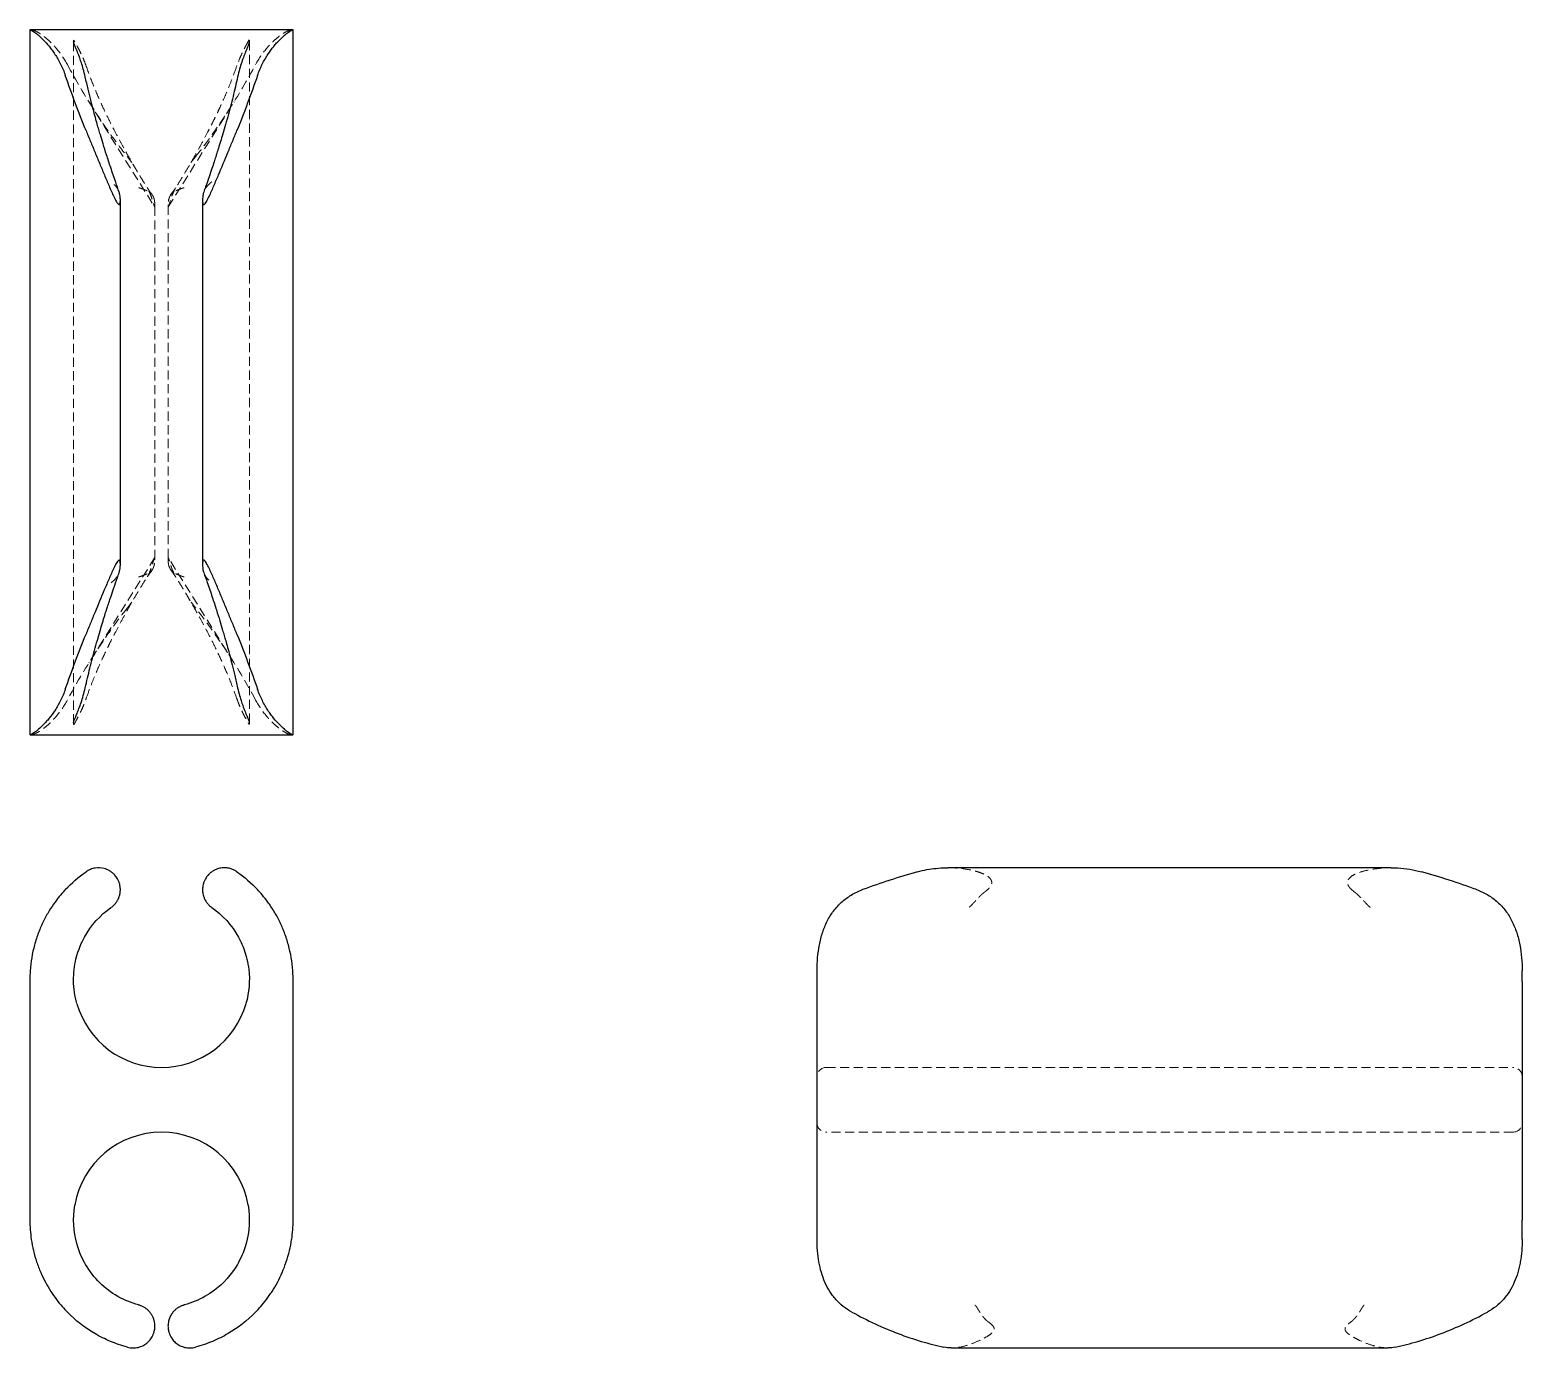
# Model space of a CAD drawing. Header units: millimetres. Extents: x 65 to 272, y 24 to 207.
import ezdxf

# ---------------------------------------------------------------- set-up
doc = ezdxf.new("R2010")
doc.units = ezdxf.units.MM
doc.linetypes.add('HIDDEN', pattern=[1.905, 1.27, -0.635])

msp = doc.modelspace()

# ---------------------------------------------------------------- linework, layer by layer
at = {"color": 7, "linetype": 'Continuous', "lineweight": 25}
for p, q in [((64.77, 206.94), (64.77, 109.06)), ((64.81, 206.94), (64.77, 206.94)), ((70.08, 206.94), (64.81, 206.94)), ((96.02, 206.94), (70.08, 206.94)), ((95.21, 205.54), (95.13, 205.42)), ((95.23, 205.25), (95.23, 205.21)), ((101.28, 206.94), (96.02, 206.94)), ((101.32, 206.94), (101.28, 206.94)), ((101.32, 109.06), (101.32, 206.94)), ((77.34, 132.72), (77.34, 183.29)), ((88.75, 183.29), (88.75, 132.7)), ((70.86, 110.76), (70.86, 110.8)), ((64.81, 109.06), (64.77, 109.06)), ((64.81, 109.06), (70.08, 109.06)), ((70.08, 109.06), (96.02, 109.06)), ((96.02, 109.06), (101.28, 109.06)), ((101.32, 109.06), (101.28, 109.06)), ((253.77, 90.59), (192.23, 90.59)), ((64.77, 75.08), (64.77, 41.68)), ((101.32, 41.68), (101.31, 74.76)), ((174.06, 74.76), (174.06, 76.28)), ((174.06, 41.68), (174.06, 74.76)), ((271.94, 74.76), (271.94, 76.28)), ((271.94, 74.76), (271.94, 41.68)), ((174.06, 39), (174.06, 41.68)), ((271.94, 39), (271.94, 41.68)), ((192.68, 23.93), (253.32, 23.93)), ((192.68, 23.93), (192.68, 23.93)), ((253.32, 23.93), (253.32, 23.93))]:
    msp.add_line(p, q, dxfattribs=at)
at = {"color": 7, "linetype": 'HIDDEN', "lineweight": 18}
for p, q in [((70.84, 205.49), (70.84, 205.25)), ((70.84, 205.25), (70.84, 110.76)), ((70.86, 205.49), (70.85, 205.45)), ((70.86, 205.48), (70.85, 205.48)), ((70.85, 205.2), (70.85, 205.25)), ((95.24, 205.48), (95.22, 205.53)), ((95.24, 205.45), (95.23, 205.49)), ((95.25, 205.25), (95.25, 205.49)), ((95.25, 110.74), (95.25, 205.25)), ((101.31, 206.94), (101.31, 109.06)), ((73.01, 196.89), (82.1, 182.35)), ((83.99, 182.35), (93.12, 196.95)), ((78.94, 188.54), (78.32, 189.33)), ((87.77, 189.33), (87.14, 188.52)), ((82.14, 133.48), (82.14, 182.52)), ((83.96, 182.52), (83.96, 133.48)), ((82.1, 133.65), (72.97, 119.04)), ((93.08, 119.11), (83.99, 133.65)), ((78.32, 126.67), (78.95, 127.48)), ((87.15, 127.47), (87.77, 126.67)), ((70.84, 110.76), (70.84, 110.51)), ((70.85, 110.55), (70.86, 110.51)), ((70.85, 110.52), (70.87, 110.47)), ((95.23, 110.51), (95.24, 110.55)), ((95.23, 110.52), (95.24, 110.52)), ((95.24, 110.76), (95.24, 110.74)), ((95.25, 110.51), (95.25, 110.74)), ((175.34, 62.87), (270.66, 62.87)), ((270.66, 53.88), (175.34, 53.88))]:
    msp.add_line(p, q, dxfattribs=at)
at = {"color": 7, "linetype": 'Continuous', "lineweight": 25}
for centre, radius, start, end in [((83.05, 75.08), 18.27, 176.2378, 180), ((83.05, 75.08), 18.27, 359.0053, 3.7773), ((83.05, 75.08), 12.2, 195.9394, 344.0757), ((83.05, 41.68), 12.2, 9.8531, 170.1517), ((83.05, 41.68), 18.27, 180, 188.4298), ((83.05, 41.68), 18.27, 351.575, 359.9965)]:
    msp.add_arc(centre, radius, start, end, dxfattribs=at)
at = {"color": 7, "linetype": 'HIDDEN', "lineweight": 18}
for centre, start, end in [((175.34, 61.59), 90, 180), ((270.66, 61.59), 360, 90), ((175.34, 55.17), 180, 270), ((270.66, 55.17), 270, 0)]:
    msp.add_arc(centre, 1.28, start, end, dxfattribs=at)
at = {"color": 7, "linetype": 'Continuous', "lineweight": 25}
for points, knots in [([(64.81, 206.94), (64.9, 206.94), (65.1, 206.84), (65.5, 206.56), (65.58, 206.5), (65.77, 206.35), (65.87, 206.27), (66.19, 206), (66.42, 205.78), (66.91, 205.28), (67.17, 204.99), (67.58, 204.49), (67.72, 204.31), (67.99, 203.94), (68.13, 203.74), (68.53, 203.13), (68.79, 202.68), (69.28, 201.71), (69.51, 201.18), (69.7, 200.62)], [0, 0, 0, 0, 0.25, 0.25, 0.3125, 0.3125, 0.375, 0.375, 0.5, 0.5, 0.625, 0.625, 0.6875, 0.6875, 0.75, 0.75, 0.875, 0.875, 1, 1, 1, 1]), ([(72.47, 200.4), (72.38, 200.77), (72.22, 201.46), (71.94, 202.33), (71.71, 203), (71.52, 203.5), (71.38, 203.85), (71.28, 204.1), (71.2, 204.3), (71.11, 204.52), (71.02, 204.77), (70.92, 205.01), (70.85, 205.21), (70.84, 205.26), (70.84, 205.29)], [0, 0, 0, 0, 0.139496, 0.258635, 0.358006, 0.438086, 0.499339, 0.542191, 0.577135, 0.628736, 0.69753, 0.78283, 0.883895, 1, 1, 1, 1]), ([(95.24, 205.3), (95.24, 205.27), (95.24, 205.2), (95.15, 204.94), (95, 204.55), (94.77, 204.01), (94.5, 203.32), (94.19, 202.48), (93.88, 201.51), (93.71, 200.77), (93.62, 200.4)], [0, 0, 0, 0, 0.110244, 0.224034, 0.342104, 0.464638, 0.591688, 0.723396, 0.859635, 1, 1, 1, 1]), ([(96.39, 200.62), (96.58, 201.17), (96.8, 201.69), (97.16, 202.42), (97.29, 202.65), (97.55, 203.1), (97.68, 203.32), (98.09, 203.94), (98.36, 204.31), (98.77, 204.81), (98.9, 204.97), (99.17, 205.26), (99.3, 205.4), (99.67, 205.78), (99.9, 206), (100.32, 206.36), (100.51, 206.5), (100.99, 206.84), (101.2, 206.94), (101.28, 206.94)], [0, 0, 0, 0, 0.125, 0.125, 0.1875, 0.1875, 0.25, 0.25, 0.375, 0.375, 0.4375, 0.4375, 0.5, 0.5, 0.625, 0.625, 0.75, 0.75, 1, 1, 1, 1]), ([(77.18, 184.41), (77.01, 184.86), (76.61, 186), (76.03, 187.73), (75.44, 189.51), (74.97, 191.03), (74.61, 192.2), (74.34, 193.12), (74.11, 193.93), (73.85, 194.85), (73.54, 195.97), (73.21, 197.28), (72.84, 198.78), (72.6, 199.84), (72.47, 200.4)], [0, 0, 0, 0, 0.0853066, 0.2121981, 0.3230494, 0.4178838, 0.4967261, 0.5432639, 0.5895475, 0.6476984, 0.7178354, 0.7999419, 0.8940013, 1, 1, 1, 1]), ([(93.62, 200.4), (93.52, 199.95), (93.31, 199.04), (92.98, 197.67), (92.63, 196.28), (92.25, 194.87), (91.86, 193.51), (91.5, 192.27), (91.21, 191.33), (91, 190.65), (90.86, 190.19), (90.72, 189.77), (90.56, 189.25), (90.33, 188.55), (90.03, 187.62), (89.63, 186.45), (89.25, 185.36), (89, 184.65), (88.91, 184.41)], [0, 0, 0, 0, 0.085195, 0.171455, 0.258787, 0.347195, 0.435886, 0.514422, 0.579564, 0.613016, 0.641375, 0.664641, 0.693349, 0.737267, 0.795216, 0.867859, 0.955206, 1, 1, 1, 1]), ([(72.57, 192.97), (72.77, 192.46), (72.98, 191.95), (73.4, 190.93), (73.62, 190.42), (74.04, 189.39), (74.26, 188.87), (74.69, 187.84), (74.91, 187.31), (75.34, 186.28), (75.55, 185.77), (75.88, 185.01), (75.99, 184.76), (76.21, 184.27), (76.32, 184.02), (76.54, 183.56), (76.66, 183.33), (76.83, 183.03), (76.89, 182.94), (77.01, 182.79), (77.07, 182.73), (77.14, 182.69), (77.17, 182.68), (77.21, 182.69), (77.23, 182.71), (77.28, 182.77), (77.3, 182.84), (77.33, 183.01), (77.34, 183.1), (77.34, 183.31), (77.34, 183.42), (77.33, 183.53)], [0, 0, 0, 0, 0.125, 0.125, 0.25, 0.25, 0.375, 0.375, 0.5, 0.5, 0.625, 0.625, 0.6875, 0.6875, 0.75, 0.75, 0.8125, 0.8125, 0.84375, 0.84375, 0.875, 0.875, 0.890625, 0.890625, 0.90625, 0.90625, 0.9375, 0.9375, 0.96875, 0.96875, 1, 1, 1, 1]), ([(88.76, 183.54), (88.75, 183.43), (88.75, 183.32), (88.75, 183.11), (88.76, 183.01), (88.79, 182.84), (88.81, 182.77), (88.88, 182.69), (88.92, 182.68), (89.03, 182.74), (89.09, 182.8), (89.21, 182.96), (89.27, 183.05), (89.44, 183.35), (89.56, 183.58), (89.78, 184.05), (89.89, 184.3), (90.11, 184.79), (90.22, 185.04), (90.54, 185.8), (90.76, 186.31), (91.41, 187.86), (91.84, 188.89), (92.48, 190.43), (92.69, 190.94), (93.11, 191.96), (93.32, 192.47), (93.53, 192.98)], [0, 0, 0, 0, 0.03125, 0.03125, 0.0625, 0.0625, 0.09375, 0.09375, 0.125, 0.125, 0.15625, 0.15625, 0.1875, 0.1875, 0.25, 0.25, 0.3125, 0.3125, 0.375, 0.375, 0.5, 0.5, 0.75, 0.75, 0.875, 0.875, 1, 1, 1, 1]), ([(77.33, 183.53), (77.32, 183.76), (77.3, 184.07), (77.19, 184.33), (77.16, 184.4)], [0, 0, 0, 0, 0.730064, 1, 1, 1, 1]), ([(88.92, 184.41), (88.89, 184.34), (88.84, 184.17), (88.79, 183.88), (88.77, 183.65), (88.76, 183.54)], [0, 0, 0, 0, 0.263483, 0.638193, 1, 1, 1, 1]), ([(77.33, 132.47), (77.34, 132.58), (77.34, 132.69), (77.34, 132.9), (77.33, 133), (77.3, 133.16), (77.28, 133.24), (77.21, 133.32), (77.17, 133.33), (77.06, 133.27), (77, 133.21), (76.88, 133.05), (76.82, 132.96), (76.65, 132.66), (76.53, 132.43), (76.31, 131.96), (76.2, 131.71), (75.98, 131.22), (75.87, 130.97), (75.55, 130.21), (75.33, 129.7), (74.68, 128.15), (74.25, 127.12), (73.61, 125.58), (73.4, 125.07), (72.98, 124.05), (72.77, 123.54), (72.57, 123.03)], [0, 0, 0, 0, 0.03125, 0.03125, 0.0625, 0.0625, 0.09375, 0.09375, 0.125, 0.125, 0.15625, 0.15625, 0.1875, 0.1875, 0.25, 0.25, 0.3125, 0.3125, 0.375, 0.375, 0.5, 0.5, 0.75, 0.75, 0.875, 0.875, 1, 1, 1, 1]), ([(93.53, 123.02), (93.32, 123.53), (93.11, 124.04), (92.69, 125.06), (92.48, 125.57), (92.05, 126.6), (91.83, 127.12), (91.4, 128.16), (91.18, 128.68), (90.75, 129.71), (90.54, 130.22), (90.21, 130.98), (90.1, 131.23), (89.88, 131.72), (89.77, 131.97), (89.55, 132.43), (89.43, 132.66), (89.26, 132.96), (89.2, 133.05), (89.08, 133.2), (89.02, 133.26), (88.95, 133.3), (88.92, 133.31), (88.88, 133.3), (88.86, 133.29), (88.81, 133.22), (88.79, 133.15), (88.76, 132.98), (88.75, 132.89), (88.75, 132.68), (88.75, 132.57), (88.76, 132.46)], [0, 0, 0, 0, 0.125, 0.125, 0.25, 0.25, 0.375, 0.375, 0.5, 0.5, 0.625, 0.625, 0.6875, 0.6875, 0.75, 0.75, 0.8125, 0.8125, 0.84375, 0.84375, 0.875, 0.875, 0.890625, 0.890625, 0.90625, 0.90625, 0.9375, 0.9375, 0.96875, 0.96875, 1, 1, 1, 1]), ([(72.47, 115.6), (72.57, 116.05), (72.78, 116.96), (73.11, 118.33), (73.46, 119.72), (73.84, 121.13), (74.23, 122.49), (74.59, 123.73), (74.88, 124.68), (75.09, 125.36), (75.23, 125.81), (75.37, 126.24), (75.53, 126.75), (75.76, 127.45), (76.07, 128.39), (76.46, 129.55), (76.84, 130.65), (77.09, 131.36), (77.18, 131.6)], [0, 0, 0, 0, 0.085193, 0.171451, 0.258781, 0.347187, 0.435875, 0.51441, 0.57955, 0.613002, 0.64136, 0.664626, 0.693333, 0.73725, 0.795199, 0.86784, 0.955186, 1, 1, 1, 1]), ([(77.17, 131.6), (77.2, 131.67), (77.25, 131.84), (77.31, 132.13), (77.32, 132.36), (77.33, 132.47)], [0, 0, 0, 0, 0.263451, 0.638175, 1, 1, 1, 1]), ([(88.76, 132.46), (88.77, 132.23), (88.79, 131.92), (88.9, 131.67), (88.94, 131.59)], [0, 0, 0, 0, 0.728871, 1, 1, 1, 1]), ([(88.91, 131.59), (89.08, 131.13), (89.48, 129.99), (90.07, 128.26), (90.65, 126.48), (91.13, 124.96), (91.48, 123.78), (91.75, 122.87), (91.98, 122.07), (92.24, 121.14), (92.55, 120.02), (92.88, 118.72), (93.25, 117.22), (93.49, 116.16), (93.62, 115.6)], [0, 0, 0, 0, 0.085651, 0.212719, 0.323662, 0.418503, 0.497267, 0.543698, 0.589856, 0.647903, 0.717957, 0.800002, 0.894021, 1, 1, 1, 1]), ([(69.7, 115.38), (69.51, 114.83), (69.29, 114.31), (68.93, 113.58), (68.8, 113.35), (68.54, 112.9), (68.41, 112.68), (68, 112.06), (67.72, 111.69), (67.32, 111.19), (67.19, 111.03), (66.92, 110.74), (66.79, 110.6), (66.42, 110.22), (66.19, 110), (65.77, 109.64), (65.58, 109.5), (65.1, 109.16), (64.9, 109.06), (64.81, 109.06)], [0, 0, 0, 0, 0.125, 0.125, 0.1875, 0.1875, 0.25, 0.25, 0.375, 0.375, 0.4375, 0.4375, 0.5, 0.5, 0.625, 0.625, 0.75, 0.75, 1, 1, 1, 1]), ([(70.84, 110.71), (70.84, 110.74), (70.85, 110.81), (70.94, 111.07), (71.09, 111.46), (71.32, 112.01), (71.59, 112.7), (71.9, 113.54), (72.21, 114.5), (72.38, 115.23), (72.47, 115.6)], [0, 0, 0, 0, 0.111107, 0.225615, 0.343846, 0.466282, 0.59331, 0.724817, 0.86046, 1, 1, 1, 1]), ([(93.62, 115.6), (93.71, 115.23), (93.87, 114.53), (94.15, 113.66), (94.38, 112.99), (94.57, 112.49), (94.71, 112.14), (94.8, 111.9), (94.89, 111.69), (94.97, 111.48), (95.08, 111.23), (95.17, 110.99), (95.24, 110.79), (95.24, 110.73), (95.24, 110.7)], [0, 0, 0, 0, 0.139512, 0.258681, 0.357976, 0.437947, 0.49915, 0.542023, 0.576987, 0.628694, 0.697674, 0.783092, 0.884028, 1, 1, 1, 1]), ([(101.28, 109.06), (101.2, 109.06), (100.99, 109.16), (100.59, 109.44), (100.51, 109.5), (100.32, 109.65), (100.22, 109.73), (99.9, 110), (99.67, 110.22), (99.18, 110.72), (98.92, 111.01), (98.51, 111.51), (98.37, 111.69), (98.09, 112.06), (97.96, 112.26), (97.55, 112.87), (97.29, 113.32), (96.81, 114.29), (96.58, 114.82), (96.39, 115.38)], [0, 0, 0, 0, 0.25, 0.25, 0.3125, 0.3125, 0.375, 0.375, 0.5, 0.5, 0.625, 0.625, 0.6875, 0.6875, 0.75, 0.75, 0.875, 0.875, 1, 1, 1, 1]), ([(77.33, 87.34), (77.34, 87.43), (77.34, 87.52), (77.34, 87.71), (77.33, 87.82), (77.3, 88.04), (77.28, 88.17), (77.21, 88.44), (77.17, 88.57), (77.06, 88.84), (77, 88.95), (76.88, 89.16), (76.82, 89.25), (76.65, 89.5), (76.53, 89.62), (76.31, 89.84), (76.2, 89.93), (75.98, 90.09), (75.87, 90.16), (75.55, 90.34), (75.33, 90.42), (74.68, 90.6), (74.25, 90.62), (73.61, 90.52), (73.4, 90.46), (72.98, 90.3), (72.77, 90.19), (72.57, 90.04)], [0, 0, 0, 0, 0.03125, 0.03125, 0.0625, 0.0625, 0.09375, 0.09375, 0.125, 0.125, 0.15625, 0.15625, 0.1875, 0.1875, 0.25, 0.25, 0.3125, 0.3125, 0.375, 0.375, 0.5, 0.5, 0.75, 0.75, 0.875, 0.875, 1, 1, 1, 1]), ([(93.53, 90.04), (93.32, 90.19), (93.11, 90.3), (92.69, 90.46), (92.48, 90.52), (92.05, 90.59), (91.83, 90.6), (91.4, 90.58), (91.18, 90.54), (90.75, 90.42), (90.54, 90.34), (90.21, 90.16), (90.1, 90.09), (89.88, 89.93), (89.77, 89.84), (89.55, 89.62), (89.43, 89.49), (89.26, 89.24), (89.2, 89.15), (89.08, 88.94), (89.02, 88.82), (88.95, 88.63), (88.92, 88.56), (88.88, 88.43), (88.86, 88.36), (88.81, 88.16), (88.79, 88.04), (88.76, 87.81), (88.75, 87.71), (88.75, 87.51), (88.75, 87.42), (88.76, 87.34)], [0, 0, 0, 0, 0.125, 0.125, 0.25, 0.25, 0.375, 0.375, 0.5, 0.5, 0.625, 0.625, 0.6875, 0.6875, 0.75, 0.75, 0.8125, 0.8125, 0.84375, 0.84375, 0.875, 0.875, 0.890625, 0.890625, 0.90625, 0.90625, 0.9375, 0.9375, 0.96875, 0.96875, 1, 1, 1, 1]), ([(188.02, 90.04), (188.45, 90.15), (189.3, 90.36), (190.6, 90.53), (191.58, 90.6), (192.13, 90.59), (192.23, 90.58)], [0, 0, 0, 0, 0.306891, 0.613897, 0.928588, 1, 1, 1, 1]), ([(253.77, 90.57), (254.07, 90.58), (254.93, 90.58), (256.34, 90.43), (257.43, 90.17), (257.98, 90.04)], [0, 0, 0, 0, 0.214412, 0.607333, 1, 1, 1, 1]), ([(69.7, 87.56), (69.51, 87.35), (69.29, 87.11), (68.93, 86.67), (68.8, 86.52), (68.54, 86.19), (68.41, 86.01), (68, 85.45), (67.72, 85.05), (67.32, 84.38), (67.19, 84.15), (66.92, 83.68), (66.79, 83.43), (66.42, 82.67), (66.19, 82.15), (65.77, 81.05), (65.58, 80.47), (65.1, 78.72), (64.9, 77.51), (64.81, 76.28)], [0, 0, 0, 0, 0.125, 0.125, 0.1875, 0.1875, 0.25, 0.25, 0.375, 0.375, 0.4375, 0.4375, 0.5, 0.5, 0.625, 0.625, 0.75, 0.75, 1, 1, 1, 1]), ([(76.05, 85.07), (76.09, 85.11), (76.19, 85.18), (76.32, 85.29), (76.44, 85.4), (76.56, 85.52), (76.66, 85.65), (76.76, 85.77), (76.84, 85.9), (76.92, 86.02), (76.99, 86.15), (77.05, 86.27), (77.11, 86.39), (77.15, 86.51), (77.19, 86.63), (77.23, 86.74), (77.26, 86.85), (77.28, 86.96), (77.3, 87.06), (77.31, 87.16), (77.32, 87.25), (77.33, 87.31), (77.33, 87.34)], [0, 0, 0, 0, 0.0593369, 0.1177057, 0.175111, 0.2315486, 0.2870104, 0.3414879, 0.3949754, 0.4474716, 0.4989812, 0.5495123, 0.5990674, 0.6476425, 0.69523, 0.7418206, 0.787405, 0.8319748, 0.8755232, 0.9180452, 0.9595378, 1, 1, 1, 1]), ([(88.76, 87.34), (88.76, 87.29), (88.77, 87.2), (88.79, 87.05), (88.82, 86.9), (88.87, 86.73), (88.92, 86.55), (88.99, 86.36), (89.08, 86.18), (89.19, 85.98), (89.32, 85.79), (89.47, 85.6), (89.64, 85.41), (89.83, 85.23), (89.97, 85.13), (90.05, 85.07)], [0, 0, 0, 0, 0.0623429, 0.1271808, 0.1945039, 0.2642915, 0.3365133, 0.411135, 0.4881287, 0.5674907, 0.6492452, 0.7333966, 0.8199228, 0.9087934, 1, 1, 1, 1]), ([(101.28, 76.28), (101.2, 77.52), (100.99, 78.72), (100.59, 80.17), (100.51, 80.46), (100.32, 81.03), (100.22, 81.32), (99.9, 82.15), (99.67, 82.67), (99.18, 83.67), (98.92, 84.15), (98.51, 84.81), (98.37, 85.03), (98.09, 85.44), (97.96, 85.64), (97.55, 86.19), (97.29, 86.52), (96.81, 87.1), (96.58, 87.35), (96.39, 87.56)], [0, 0, 0, 0, 0.25, 0.25, 0.3125, 0.3125, 0.375, 0.375, 0.5, 0.5, 0.625, 0.625, 0.6875, 0.6875, 0.75, 0.75, 0.875, 0.875, 1, 1, 1, 1]), ([(174.06, 76.28), (174.06, 77.52), (174.16, 78.72), (174.44, 80.17), (174.5, 80.46), (174.65, 81.03), (174.73, 81.32), (175, 82.15), (175.22, 82.67), (175.72, 83.67), (176.01, 84.15), (176.51, 84.81), (176.69, 85.03), (177.06, 85.44), (177.26, 85.64), (177.87, 86.19), (178.32, 86.52), (179.29, 87.1), (179.82, 87.35), (180.38, 87.56)], [0, 0, 0, 0, 0.25, 0.25, 0.3125, 0.3125, 0.375, 0.375, 0.5, 0.5, 0.625, 0.625, 0.6875, 0.6875, 0.75, 0.75, 0.875, 0.875, 1, 1, 1, 1]), ([(265.62, 87.56), (266.17, 87.36), (266.69, 87.11), (267.42, 86.68), (267.65, 86.52), (268.1, 86.19), (268.32, 86.01), (268.94, 85.46), (269.31, 85.05), (269.81, 84.39), (269.97, 84.16), (270.26, 83.68), (270.4, 83.43), (270.78, 82.68), (271, 82.15), (271.36, 81.05), (271.5, 80.48), (271.84, 78.72), (271.94, 77.52), (271.94, 76.28)], [0, 0, 0, 0, 0.125, 0.125, 0.1875, 0.1875, 0.25, 0.25, 0.375, 0.375, 0.4375, 0.4375, 0.5, 0.5, 0.625, 0.625, 0.75, 0.75, 1, 1, 1, 1]), ([(71.31, 71.73), (71.01, 72.77), (70.7, 74.94), (71.16, 78.57), (72.02, 80.35), (72.35, 80.94)], [0, 0, 0, 0, 0.1400303, 0.2800606, 0.490106, 0.490106, 0.490106, 0.490106]), ([(93.74, 80.95), (93.96, 80.55), (94.56, 79.36), (95.42, 76.08), (95.23, 73.29), (94.78, 71.73)], [0, 0, 0, 0, 0.1400306, 0.2800611, 0.4901069, 0.4901069, 0.4901069, 0.4901069]), ([(72.51, 35.53), (72.11, 36.21), (70.96, 38.56), (70.7, 41.94), (71.02, 43.77)], [0, 0, 0, 0, 0.179834, 0.4196128, 0.4196128, 0.4196128, 0.4196128]), ([(95.07, 43.77), (95.39, 41.94), (95.13, 38.56), (93.98, 36.21), (93.59, 35.53)], [0, 0, 0, 0, 0.2397739, 0.4196044, 0.4196044, 0.4196044, 0.4196044]), ([(64.97, 39), (65.13, 37.93), (65.38, 36.89), (65.8, 35.64), (65.89, 35.39), (66.08, 34.89), (66.18, 34.65), (66.49, 33.93), (66.71, 33.48), (67.18, 32.6), (67.43, 32.18), (67.94, 31.38), (68.21, 31), (69, 29.96), (69.52, 29.38), (69.98, 28.91)], [0, 0, 0, 0, 0.25, 0.25, 0.3125, 0.3125, 0.375, 0.375, 0.5, 0.5, 0.625, 0.625, 0.75, 0.75, 1, 1, 1, 1]), ([(96.11, 28.91), (96.57, 29.38), (97.09, 29.96), (97.75, 30.83), (97.88, 31.01), (98.14, 31.39), (98.27, 31.58), (98.66, 32.17), (98.91, 32.59), (99.38, 33.47), (99.6, 33.94), (100.02, 34.89), (100.2, 35.38), (100.54, 36.38), (100.69, 36.89), (100.94, 37.94), (101.04, 38.47), (101.12, 39)], [0, 0, 0, 0, 0.25, 0.25, 0.3125, 0.3125, 0.375, 0.375, 0.5, 0.5, 0.625, 0.625, 0.75, 0.75, 0.875, 0.875, 1, 1, 1, 1]), ([(178.89, 28.91), (178.03, 29.38), (177.3, 29.96), (176.51, 30.83), (176.36, 31.01), (176.08, 31.39), (175.95, 31.58), (175.57, 32.17), (175.35, 32.59), (174.96, 33.47), (174.79, 33.94), (174.52, 34.89), (174.4, 35.38), (174.23, 36.38), (174.16, 36.89), (174.08, 37.94), (174.06, 38.47), (174.06, 39)], [0, 0, 0, 0, 0.25, 0.25, 0.3125, 0.3125, 0.375, 0.375, 0.5, 0.5, 0.625, 0.625, 0.75, 0.75, 0.875, 0.875, 1, 1, 1, 1]), ([(271.94, 39), (271.94, 37.93), (271.86, 36.89), (271.64, 35.64), (271.59, 35.39), (271.48, 34.9), (271.42, 34.65), (271.21, 33.93), (271.04, 33.48), (270.66, 32.6), (270.43, 32.18), (269.93, 31.38), (269.64, 31), (268.71, 29.96), (267.98, 29.38), (267.11, 28.91)], [0, 0, 0, 0, 0.25, 0.25, 0.3125, 0.3125, 0.375, 0.375, 0.5, 0.5, 0.625, 0.625, 0.75, 0.75, 1, 1, 1, 1]), ([(79.89, 29.89), (79.88, 29.89), (79.35, 30.04), (78.35, 30.38), (75.57, 31.75), (73.62, 33.62), (72.51, 35.53)], [1.4669284, 1.4669284, 1.4669284, 1.4669284, 1.4692543, 1.5953381, 1.7214218, 2.2257568, 2.2257568, 2.2257568, 2.2257568]), ([(93.59, 35.53), (92.75, 34.1), (90.94, 32.1), (88.23, 30.55), (86.74, 30.04), (86.21, 29.89), (86.2, 29.89)], [0, 0, 0, 0, 0.3782933, 0.6304889, 0.7565867, 0.7589074, 0.7589074, 0.7589074, 0.7589074]), ([(82.09, 27.49), (82.08, 27.53), (82.07, 27.59), (82.04, 27.7), (82.01, 27.82), (81.97, 27.95), (81.92, 28.08), (81.87, 28.21), (81.8, 28.35), (81.72, 28.49), (81.63, 28.63), (81.54, 28.77), (81.42, 28.92), (81.3, 29.05), (81.16, 29.19), (81.01, 29.32), (80.85, 29.44), (80.68, 29.55), (80.5, 29.66), (80.3, 29.75), (80.1, 29.83), (79.96, 29.87), (79.89, 29.89)], [0, 0, 0, 0, 0.042201, 0.08517, 0.128938, 0.173525, 0.218946, 0.265205, 0.312301, 0.360229, 0.408983, 0.458565, 0.508985, 0.560249, 0.612354, 0.665287, 0.719031, 0.773575, 0.828931, 0.885114, 0.942131, 1, 1, 1, 1]), ([(86.2, 29.89), (86.15, 29.88), (86.04, 29.84), (85.88, 29.79), (85.73, 29.72), (85.58, 29.65), (85.44, 29.57), (85.31, 29.48), (85.18, 29.39), (85.06, 29.3), (84.94, 29.2), (84.83, 29.1), (84.73, 28.99), (84.64, 28.88), (84.56, 28.77), (84.48, 28.66), (84.41, 28.55), (84.34, 28.45), (84.29, 28.34), (84.23, 28.23), (84.19, 28.13), (84.15, 28.02), (84.11, 27.93), (84.08, 27.83), (84.06, 27.74), (84.03, 27.65), (84.02, 27.57), (84.01, 27.52), (84, 27.49)], [0, 0, 0, 0, 0.044559, 0.088615, 0.132175, 0.175245, 0.217829, 0.259932, 0.301565, 0.342725, 0.383406, 0.4236, 0.463301, 0.502505, 0.541212, 0.579425, 0.617151, 0.65439, 0.691143, 0.727406, 0.763176, 0.798454, 0.833239, 0.867536, 0.901349, 0.934689, 0.967568, 1, 1, 1, 1]), ([(78.32, 24.03), (77.48, 24.25), (76.7, 24.53), (75.2, 25.16), (74.47, 25.52), (72.39, 26.75), (71.12, 27.74), (69.98, 28.91)], [0, 0, 0, 0, 0.25, 0.25, 0.5, 0.5, 1, 1, 1, 1]), ([(78.32, 24.03), (78.58, 23.96), (78.83, 23.93), (79.33, 23.93), (79.57, 23.95), (80.26, 24.12), (80.66, 24.32), (81.17, 24.73), (81.33, 24.89), (81.61, 25.24), (81.73, 25.43), (81.89, 25.76), (81.94, 25.88), (82.01, 26.09), (82.03, 26.16), (82.07, 26.33), (82.09, 26.43), (82.12, 26.64), (82.13, 26.75), (82.14, 26.93), (82.14, 27.01), (82.13, 27.24), (82.11, 27.37), (82.09, 27.49)], [0, 0, 0, 0, 0.125, 0.125, 0.25, 0.25, 0.5, 0.5, 0.625, 0.625, 0.75, 0.75, 0.8125, 0.8125, 0.84375, 0.84375, 0.875, 0.875, 0.90625, 0.90625, 0.9375, 0.9375, 1, 1, 1, 1]), ([(84, 27.49), (83.98, 27.37), (83.96, 27.24), (83.95, 27.01), (83.95, 26.93), (83.96, 26.75), (83.97, 26.64), (84, 26.44), (84.02, 26.34), (84.06, 26.17), (84.08, 26.09), (84.15, 25.88), (84.2, 25.76), (84.36, 25.43), (84.48, 25.24), (84.76, 24.89), (84.92, 24.73), (85.43, 24.32), (85.83, 24.12), (86.52, 23.95), (86.76, 23.93), (87.26, 23.93), (87.51, 23.96), (87.77, 24.03)], [0, 0, 0, 0, 0.0625, 0.0625, 0.09375, 0.09375, 0.125, 0.125, 0.15625, 0.15625, 0.1875, 0.1875, 0.25, 0.25, 0.375, 0.375, 0.5, 0.5, 0.75, 0.75, 0.875, 0.875, 1, 1, 1, 1]), ([(96.11, 28.91), (94.96, 27.73), (93.69, 26.74), (91.62, 25.52), (90.9, 25.16), (89.4, 24.53), (88.62, 24.26), (87.77, 24.03)], [0, 0, 0, 0, 0.5, 0.5, 0.75, 0.75, 1, 1, 1, 1]), ([(178.89, 28.91), (181.04, 27.73), (183.18, 26.74), (186.38, 25.52), (187.45, 25.16), (189.57, 24.53), (190.63, 24.26), (191.67, 24.03)], [0, 0, 0, 0, 0.5, 0.5, 0.75, 0.75, 1, 1, 1, 1]), ([(254.33, 24.03), (255.36, 24.25), (256.42, 24.53), (258.54, 25.16), (259.62, 25.52), (262.84, 26.75), (264.97, 27.74), (267.11, 28.91)], [0, 0, 0, 0, 0.25, 0.25, 0.5, 0.5, 1, 1, 1, 1]), ([(192.68, 23.93), (192.68, 23.93), (192.33, 23.9), (192, 23.96), (191.67, 24.03)], [0, 0, 0, 0, 0.008063, 1, 1, 1, 1]), ([(254.33, 24.03), (254.01, 23.97), (253.68, 23.9), (253.33, 23.93), (253.32, 23.93)], [0, 0, 0, 0, 0.975071, 1, 1, 1, 1])]:
    msp.add_open_spline(points, degree=3, knots=knots, dxfattribs=at)
at = {"color": 7, "linetype": 'HIDDEN', "lineweight": 18}
for points, knots in [([(69.98, 202.11), (69.52, 202.97), (69.01, 203.7), (68.34, 204.49), (68.21, 204.64), (67.95, 204.92), (67.82, 205.05), (67.43, 205.43), (67.19, 205.65), (66.71, 206.04), (66.49, 206.21), (66.08, 206.48), (65.89, 206.6), (65.55, 206.77), (65.4, 206.84), (65.15, 206.92), (65.05, 206.94), (64.97, 206.94)], [0, 0, 0, 0, 0.25, 0.25, 0.3125, 0.3125, 0.375, 0.375, 0.5, 0.5, 0.625, 0.625, 0.75, 0.75, 0.875, 0.875, 1, 1, 1, 1]), ([(72.61, 201.85), (72.51, 202.14), (72.29, 202.72), (71.96, 203.47), (71.64, 204.13), (71.36, 204.66), (71.13, 205.07), (70.97, 205.35), (70.91, 205.43), (70.89, 205.47)], [0, 0, 0, 0, 0.147492, 0.294086, 0.43929, 0.582513, 0.723404, 0.862344, 1, 1, 1, 1]), ([(95.13, 205.42), (95.09, 205.36), (95.03, 205.24), (94.86, 204.91), (94.63, 204.49), (94.32, 203.88), (93.91, 203.01), (93.63, 202.26), (93.48, 201.85)], [0, 0, 0, 0, 0.1369242, 0.2454225, 0.3762335, 0.5447897, 0.7523323, 1, 1, 1, 1]), ([(101.12, 206.94), (100.96, 206.94), (100.71, 206.86), (100.29, 206.64), (100.2, 206.59), (100.01, 206.48), (99.91, 206.42), (99.6, 206.21), (99.38, 206.04), (98.91, 205.66), (98.66, 205.43), (98.15, 204.93), (97.88, 204.64), (97.09, 203.71), (96.57, 202.98), (96.11, 202.11)], [0, 0, 0, 0, 0.25, 0.25, 0.3125, 0.3125, 0.375, 0.375, 0.5, 0.5, 0.625, 0.625, 0.75, 0.75, 1, 1, 1, 1]), ([(69.98, 202.11), (71.13, 199.96), (72.4, 197.82), (74.47, 194.62), (75.19, 193.55), (76.69, 191.43), (77.47, 190.37), (78.32, 189.33)], [0, 0, 0, 0, 0.5, 0.5, 0.75, 0.75, 1, 1, 1, 1]), ([(81.77, 184.04), (81.66, 184.18), (81.27, 184.7), (80.71, 185.6), (80.06, 186.64), (79.52, 187.53), (79.05, 188.34), (78.57, 189.17), (77.98, 190.22), (77.26, 191.53), (76.41, 193.14), (75.48, 194.99), (74.5, 197.08), (73.5, 199.4), (72.92, 201), (72.61, 201.85)], [0, 0, 0, 0, 0.025449, 0.092127, 0.150618, 0.200447, 0.2416, 0.28566, 0.339856, 0.415876, 0.505625, 0.609021, 0.725955, 0.85631, 1, 1, 1, 1]), ([(93.48, 201.85), (93.26, 201.24), (92.86, 200.13), (92.23, 198.57), (91.68, 197.3), (91.21, 196.28), (90.81, 195.42), (90.4, 194.58), (89.95, 193.68), (89.37, 192.56), (88.65, 191.2), (87.78, 189.62), (86.84, 187.98), (85.85, 186.34), (85.04, 185.01), (84.49, 184.27), (84.32, 184.04)], [0, 0, 0, 0, 0.103499, 0.191369, 0.263533, 0.319914, 0.363204, 0.408909, 0.459459, 0.514854, 0.596237, 0.685814, 0.777528, 0.869076, 0.959898, 1, 1, 1, 1]), ([(87.77, 189.33), (88.61, 190.36), (89.39, 191.42), (90.9, 193.54), (91.62, 194.62), (93.7, 197.84), (94.97, 199.97), (96.11, 202.11)], [0, 0, 0, 0, 0.25, 0.25, 0.5, 0.5, 1, 1, 1, 1]), ([(77.16, 184.4), (77.11, 184.54), (77.04, 184.76), (76.85, 185.03), (76.66, 185.28), (76.39, 185.56), (76.17, 185.75), (76.05, 185.85)], [0, 0, 0, 0, 0.253449, 0.395692, 0.567476, 0.768895, 1, 1, 1, 1]), ([(79.89, 185.03), (79.94, 185.01), (80.05, 184.97), (80.21, 184.92), (80.36, 184.87), (80.51, 184.82), (80.65, 184.76), (80.79, 184.71), (80.92, 184.65), (81.04, 184.59), (81.15, 184.53), (81.26, 184.47), (81.36, 184.41), (81.45, 184.34), (81.54, 184.27), (81.61, 184.2), (81.68, 184.12), (81.75, 184.04), (81.81, 183.96), (81.86, 183.87), (81.9, 183.79), (81.94, 183.7), (81.98, 183.61), (82.01, 183.51), (82.03, 183.42), (82.06, 183.32), (82.07, 183.22), (82.08, 183.15), (82.09, 183.11)], [0, 0, 0, 0, 0.044628, 0.088749, 0.132372, 0.1755, 0.218137, 0.260288, 0.301962, 0.343159, 0.383871, 0.42409, 0.46381, 0.503027, 0.541741, 0.579954, 0.617674, 0.654902, 0.691635, 0.727872, 0.763611, 0.798849, 0.833588, 0.867831, 0.901583, 0.934854, 0.967655, 1, 1, 1, 1]), ([(82.09, 183.11), (82.11, 182.92), (82.14, 182.64), (82.13, 182.41), (82.12, 182.34), (82.09, 182.35), (82.04, 182.48), (81.93, 182.86), (81.73, 183.49), (81.46, 184.26), (81.2, 184.78), (81.08, 185.04)], [0, 0, 0, 0, 0.154791, 0.212498, 0.247388, 0.282512, 0.324282, 0.423408, 0.615663, 0.811675, 1, 1, 1, 1]), ([(85.01, 185.02), (84.9, 184.82), (84.68, 184.38), (84.44, 183.71), (84.25, 183.14), (84.12, 182.71), (84.05, 182.47), (84, 182.36), (83.97, 182.34), (83.96, 182.4), (83.95, 182.63), (83.98, 182.9), (84, 183.11)], [0, 0, 0, 0, 0.1547378, 0.326716, 0.5000544, 0.5860769, 0.6742143, 0.7118179, 0.7498224, 0.7825012, 0.8382439, 1, 1, 1, 1]), ([(84, 183.11), (84.01, 183.16), (84.02, 183.25), (84.05, 183.38), (84.08, 183.5), (84.12, 183.62), (84.17, 183.74), (84.22, 183.86), (84.29, 183.97), (84.37, 184.07), (84.46, 184.17), (84.55, 184.27), (84.67, 184.36), (84.79, 184.45), (84.93, 184.53), (85.08, 184.6), (85.24, 184.68), (85.41, 184.75), (85.6, 184.82), (85.79, 184.89), (85.99, 184.96), (86.13, 185), (86.2, 185.02)], [0, 0, 0, 0, 0.042145, 0.085066, 0.128793, 0.173346, 0.218739, 0.264976, 0.312055, 0.359972, 0.408722, 0.458305, 0.508732, 0.560008, 0.61213, 0.665084, 0.718854, 0.773428, 0.828818, 0.885037, 0.942094, 1, 1, 1, 1]), ([(90.04, 185.86), (89.89, 185.73), (89.6, 185.48), (89.3, 185.13), (89.09, 184.82), (88.97, 184.59), (88.93, 184.44), (88.92, 184.41)], [0, 0, 0, 0, 0.29986, 0.547273, 0.742378, 0.938993, 1, 1, 1, 1]), ([(82.09, 132.89), (82.08, 132.84), (82.07, 132.75), (82.04, 132.62), (82.01, 132.5), (81.97, 132.37), (81.92, 132.26), (81.87, 132.14), (81.8, 132.03), (81.72, 131.93), (81.63, 131.83), (81.54, 131.73), (81.42, 131.64), (81.3, 131.55), (81.16, 131.47), (81.01, 131.39), (80.85, 131.32), (80.68, 131.25), (80.5, 131.18), (80.3, 131.11), (80.1, 131.04), (79.96, 131), (79.89, 130.97)], [0, 0, 0, 0, 0.042201, 0.08517, 0.128938, 0.173525, 0.218946, 0.265205, 0.312301, 0.360229, 0.408983, 0.458565, 0.508985, 0.560249, 0.612354, 0.665287, 0.719031, 0.773575, 0.828931, 0.885114, 0.942131, 1, 1, 1, 1]), ([(81.09, 130.98), (81.19, 131.18), (81.41, 131.62), (81.65, 132.29), (81.84, 132.86), (81.97, 133.29), (82.04, 133.52), (82.09, 133.64), (82.12, 133.66), (82.13, 133.6), (82.14, 133.37), (82.11, 133.09), (82.09, 132.89)], [0, 0, 0, 0, 0.154391, 0.326296, 0.499558, 0.585543, 0.673628, 0.711343, 0.749461, 0.782221, 0.837888, 1, 1, 1, 1]), ([(84, 132.89), (83.98, 133.09), (83.95, 133.36), (83.96, 133.6), (83.97, 133.66), (84, 133.65), (84.05, 133.53), (84.16, 133.14), (84.36, 132.51), (84.63, 131.74), (84.89, 131.22), (85.01, 130.97)], [0, 0, 0, 0, 0.155141, 0.212604, 0.247506, 0.282642, 0.324399, 0.423496, 0.615773, 0.811805, 1, 1, 1, 1]), ([(86.2, 130.98), (86.15, 130.99), (86.04, 131.03), (85.88, 131.08), (85.73, 131.13), (85.58, 131.19), (85.44, 131.24), (85.31, 131.29), (85.18, 131.35), (85.06, 131.41), (84.94, 131.47), (84.83, 131.53), (84.73, 131.59), (84.64, 131.66), (84.56, 131.73), (84.48, 131.8), (84.41, 131.88), (84.34, 131.96), (84.29, 132.04), (84.23, 132.13), (84.19, 132.21), (84.15, 132.3), (84.11, 132.39), (84.08, 132.49), (84.06, 132.59), (84.03, 132.68), (84.02, 132.79), (84.01, 132.85), (84, 132.89)], [0, 0, 0, 0, 0.044559, 0.088615, 0.132175, 0.175245, 0.217829, 0.259932, 0.301565, 0.342725, 0.383406, 0.4236, 0.463301, 0.502505, 0.541212, 0.579425, 0.617151, 0.65439, 0.691143, 0.727406, 0.763176, 0.798454, 0.833239, 0.867536, 0.901349, 0.934689, 0.967568, 1, 1, 1, 1]), ([(72.61, 114.15), (72.83, 114.76), (73.23, 115.87), (73.86, 117.42), (74.41, 118.7), (74.88, 119.72), (75.28, 120.58), (75.69, 121.41), (76.14, 122.32), (76.72, 123.44), (77.44, 124.8), (78.31, 126.38), (79.25, 128.02), (80.24, 129.66), (81.06, 130.99), (81.6, 131.73), (81.77, 131.95)], [0, 0, 0, 0, 0.103435, 0.191265, 0.263413, 0.319802, 0.363119, 0.408849, 0.459419, 0.514829, 0.596224, 0.685804, 0.777514, 0.869054, 0.95987, 1, 1, 1, 1]), ([(76.05, 130.15), (76.2, 130.28), (76.49, 130.53), (76.79, 130.88), (77, 131.19), (77.12, 131.42), (77.16, 131.57), (77.17, 131.6)], [0, 0, 0, 0, 0.299857, 0.547265, 0.742364, 0.938974, 1, 1, 1, 1]), ([(84.33, 131.96), (84.43, 131.82), (84.82, 131.3), (85.38, 130.4), (86.03, 129.37), (86.57, 128.47), (87.04, 127.66), (87.52, 126.83), (88.11, 125.78), (88.83, 124.47), (89.68, 122.86), (90.61, 121.01), (91.59, 118.92), (92.59, 116.6), (93.17, 115), (93.48, 114.15)], [0, 0, 0, 0, 0.025434, 0.092103, 0.150601, 0.200442, 0.241606, 0.285672, 0.339871, 0.415882, 0.50561, 0.608991, 0.725929, 0.856299, 1, 1, 1, 1]), ([(88.94, 131.59), (88.98, 131.45), (89.05, 131.24), (89.24, 130.96), (89.43, 130.72), (89.7, 130.44), (89.92, 130.24), (90.05, 130.14)], [0, 0, 0, 0, 0.254748, 0.395066, 0.565992, 0.76762, 1, 1, 1, 1]), ([(78.32, 126.67), (77.48, 125.64), (76.7, 124.58), (75.2, 122.46), (74.47, 121.38), (72.39, 118.16), (71.12, 116.03), (69.98, 113.89)], [0, 0, 0, 0, 0.25, 0.25, 0.5, 0.5, 1, 1, 1, 1]), ([(96.11, 113.89), (94.96, 116.04), (93.69, 118.18), (91.62, 121.38), (90.9, 122.45), (89.4, 124.57), (88.62, 125.63), (87.77, 126.67)], [0, 0, 0, 0, 0.5, 0.5, 0.75, 0.75, 1, 1, 1, 1]), ([(70.88, 110.46), (70.9, 110.48), (70.94, 110.54), (71.06, 110.76), (71.23, 111.09), (71.46, 111.51), (71.72, 112.03), (72.02, 112.65), (72.31, 113.33), (72.51, 113.87), (72.61, 114.15)], [0, 0, 0, 0, 0.144128, 0.261294, 0.354177, 0.466136, 0.610359, 0.725014, 0.854782, 1, 1, 1, 1]), ([(93.48, 114.15), (93.59, 113.86), (93.8, 113.28), (94.13, 112.53), (94.45, 111.87), (94.73, 111.34), (94.96, 110.93), (95.12, 110.65), (95.18, 110.57), (95.2, 110.53)], [0, 0, 0, 0, 0.1474889, 0.2940722, 0.4392672, 0.5824907, 0.7233902, 0.86234, 1, 1, 1, 1]), ([(64.97, 109.06), (65.13, 109.06), (65.38, 109.14), (65.8, 109.36), (65.89, 109.41), (66.08, 109.52), (66.18, 109.58), (66.49, 109.79), (66.71, 109.96), (67.18, 110.34), (67.43, 110.57), (67.94, 111.07), (68.21, 111.36), (69, 112.29), (69.52, 113.02), (69.98, 113.89)], [0, 0, 0, 0, 0.25, 0.25, 0.3125, 0.3125, 0.375, 0.375, 0.5, 0.5, 0.625, 0.625, 0.75, 0.75, 1, 1, 1, 1]), ([(96.11, 113.89), (96.57, 113.03), (97.09, 112.3), (97.75, 111.51), (97.88, 111.36), (98.14, 111.08), (98.27, 110.95), (98.66, 110.57), (98.91, 110.35), (99.38, 109.96), (99.6, 109.79), (100.02, 109.52), (100.2, 109.4), (100.54, 109.23), (100.69, 109.16), (100.94, 109.08), (101.04, 109.06), (101.12, 109.06)], [0, 0, 0, 0, 0.25, 0.25, 0.3125, 0.3125, 0.375, 0.375, 0.5, 0.5, 0.625, 0.625, 0.75, 0.75, 0.875, 0.875, 1, 1, 1, 1]), ([(192.23, 90.58), (192.58, 90.58), (193.41, 90.58), (194.73, 90.43), (195.93, 90.19), (196.87, 89.88), (197.53, 89.58), (198.02, 89.23), (198.26, 88.85), (198.33, 88.55), (198.26, 88.22), (198.02, 87.82), (197.71, 87.53), (197.49, 87.36), (197.46, 87.34)], [0, 0, 0, 0, 0.125785, 0.304247, 0.484281, 0.57351, 0.663727, 0.753723, 0.790821, 0.828268, 0.861389, 0.905592, 0.986143, 1, 1, 1, 1]), ([(248.54, 87.34), (248.41, 87.45), (248.14, 87.66), (247.85, 88.01), (247.7, 88.36), (247.68, 88.65), (247.79, 88.96), (248.11, 89.35), (248.88, 89.81), (250.05, 90.19), (251.51, 90.46), (252.76, 90.59), (253.53, 90.58), (253.77, 90.57)], [0, 0, 0, 0, 0.058056, 0.116466, 0.151456, 0.186711, 0.218169, 0.269191, 0.370924, 0.542494, 0.7183, 0.914591, 1, 1, 1, 1]), ([(197.46, 87.34), (197.4, 87.29), (197.28, 87.2), (197.1, 87.05), (196.92, 86.9), (196.74, 86.73), (196.57, 86.55), (196.39, 86.36), (196.21, 86.18), (196.03, 85.98), (195.85, 85.79), (195.68, 85.6), (195.5, 85.41), (195.32, 85.23), (195.2, 85.13), (195.14, 85.07)], [0, 0, 0, 0, 0.0623429, 0.1271808, 0.1945039, 0.2642915, 0.3365133, 0.411135, 0.4881287, 0.5674907, 0.6492452, 0.7333966, 0.8199228, 0.9087934, 1, 1, 1, 1]), ([(248.53, 87.34), (248.59, 87.29), (248.71, 87.2), (248.89, 87.05), (249.07, 86.89), (249.25, 86.72), (249.43, 86.55), (249.61, 86.36), (249.79, 86.17), (249.96, 85.98), (250.14, 85.79), (250.32, 85.6), (250.5, 85.41), (250.67, 85.23), (250.79, 85.13), (250.85, 85.07)], [0, 0, 0, 0, 0.062678, 0.127794, 0.195339, 0.265291, 0.33762, 0.412293, 0.489282, 0.568585, 0.650226, 0.734211, 0.820519, 0.909118, 1, 1, 1, 1]), ([(250.86, 85.07), (250.82, 85.11), (250.75, 85.18), (250.63, 85.29), (250.51, 85.4), (250.4, 85.52), (250.28, 85.65), (250.17, 85.77), (250.05, 85.89), (249.94, 86.02), (249.82, 86.15), (249.7, 86.27), (249.59, 86.39), (249.47, 86.51), (249.35, 86.63), (249.24, 86.74), (249.12, 86.85), (249.01, 86.96), (248.89, 87.06), (248.77, 87.16), (248.66, 87.25), (248.58, 87.31), (248.54, 87.34)], [0, 0, 0, 0, 0.059337, 0.117707, 0.175113, 0.231551, 0.287013, 0.341491, 0.394978, 0.447474, 0.498983, 0.549514, 0.599068, 0.647643, 0.695231, 0.741822, 0.787406, 0.831976, 0.875525, 0.918046, 0.959539, 1, 1, 1, 1]), ([(195.98, 29.89), (195.99, 29.88), (196.03, 29.84), (196.08, 29.79), (196.13, 29.72), (196.19, 29.65), (196.24, 29.57), (196.29, 29.48), (196.35, 29.39), (196.41, 29.3), (196.47, 29.2), (196.53, 29.1), (196.59, 28.99), (196.66, 28.88), (196.73, 28.77), (196.8, 28.66), (196.88, 28.55), (196.96, 28.45), (197.04, 28.34), (197.13, 28.23), (197.21, 28.13), (197.3, 28.02), (197.39, 27.93), (197.49, 27.83), (197.59, 27.74), (197.68, 27.65), (197.79, 27.57), (197.85, 27.52), (197.89, 27.49)], [0, 0, 0, 0, 0.044559, 0.088615, 0.132175, 0.175245, 0.217829, 0.259932, 0.301565, 0.342725, 0.383406, 0.4236, 0.463301, 0.502505, 0.541212, 0.579425, 0.617151, 0.65439, 0.691143, 0.727406, 0.763176, 0.798454, 0.833239, 0.867536, 0.901349, 0.934689, 0.967568, 1, 1, 1, 1]), ([(248.11, 27.49), (248.16, 27.53), (248.25, 27.59), (248.38, 27.7), (248.5, 27.82), (248.62, 27.94), (248.74, 28.07), (248.86, 28.21), (248.97, 28.35), (249.07, 28.49), (249.17, 28.63), (249.27, 28.77), (249.36, 28.91), (249.45, 29.05), (249.53, 29.19), (249.6, 29.32), (249.68, 29.44), (249.75, 29.55), (249.82, 29.66), (249.89, 29.75), (249.96, 29.83), (250, 29.87), (250.02, 29.89)], [0, 0, 0, 0, 0.042145, 0.085066, 0.128793, 0.173346, 0.218739, 0.264976, 0.312055, 0.359972, 0.408722, 0.458305, 0.508732, 0.560008, 0.61213, 0.665084, 0.718854, 0.773428, 0.828818, 0.885037, 0.942094, 1, 1, 1, 1]), ([(197.89, 27.49), (198.09, 27.34), (198.36, 27.14), (198.6, 26.82), (198.66, 26.62), (198.65, 26.44), (198.53, 26.19), (198.14, 25.83), (197.51, 25.42), (196.49, 24.89), (195.2, 24.36), (193.84, 23.99), (193.01, 23.94), (192.68, 23.93)], [0, 0, 0, 0, 0.08492, 0.116373, 0.135477, 0.15471, 0.177566, 0.231809, 0.337055, 0.444357, 0.648331, 0.858454, 1, 1, 1, 1]), ([(253.32, 23.93), (252.98, 23.95), (252.18, 23.99), (250.87, 24.34), (249.66, 24.82), (248.71, 25.31), (248.14, 25.64), (247.71, 25.96), (247.47, 26.2), (247.36, 26.43), (247.34, 26.6), (247.4, 26.8), (247.63, 27.13), (247.9, 27.34), (248.11, 27.49)], [0, 0, 0, 0, 0.14385, 0.338286, 0.53831, 0.632246, 0.726925, 0.773911, 0.822053, 0.842592, 0.863351, 0.8812, 0.911647, 1, 1, 1, 1])]:
    msp.add_open_spline(points, degree=3, knots=knots, dxfattribs=at)
at = {"color": 7, "linetype": 'Continuous', "lineweight": 25}
for points in [[(72.57, 192.97), (71.54, 195.52), (70.58, 198.07), (69.7, 200.62)], [(96.39, 200.62), (95.51, 198.08), (94.55, 195.53), (93.53, 192.98)], [(69.7, 115.38), (70.58, 117.93), (71.54, 120.48), (72.57, 123.03)], [(93.53, 123.02), (94.55, 120.47), (95.51, 117.92), (96.39, 115.38)], [(69.7, 87.56), (70.58, 88.49), (71.54, 89.32), (72.57, 90.04)], [(93.53, 90.04), (94.55, 89.32), (95.51, 88.5), (96.39, 87.56)], [(188.02, 90.04), (185.47, 89.32), (182.92, 88.5), (180.38, 87.56)], [(265.62, 87.56), (263.08, 88.5), (260.53, 89.32), (257.98, 90.04)], [(72.35, 80.94), (73.28, 82.65), (74.56, 84.03), (76.04, 85.07)], [(90.05, 85.07), (91.53, 84.03), (92.81, 82.65), (93.74, 80.95)]]:
    msp.add_open_spline(points, degree=3, dxfattribs=at)
at = {"color": 7, "linetype": 'HIDDEN', "lineweight": 18}
for points in [[(180.38, 87.56), (182.93, 88.49), (185.48, 89.32), (188.03, 90.04)], [(257.97, 90.04), (260.52, 89.32), (263.07, 88.49), (265.62, 87.56)]]:
    msp.add_open_spline(points, degree=3, dxfattribs=at)

doc.saveas('drawing.dxf')
